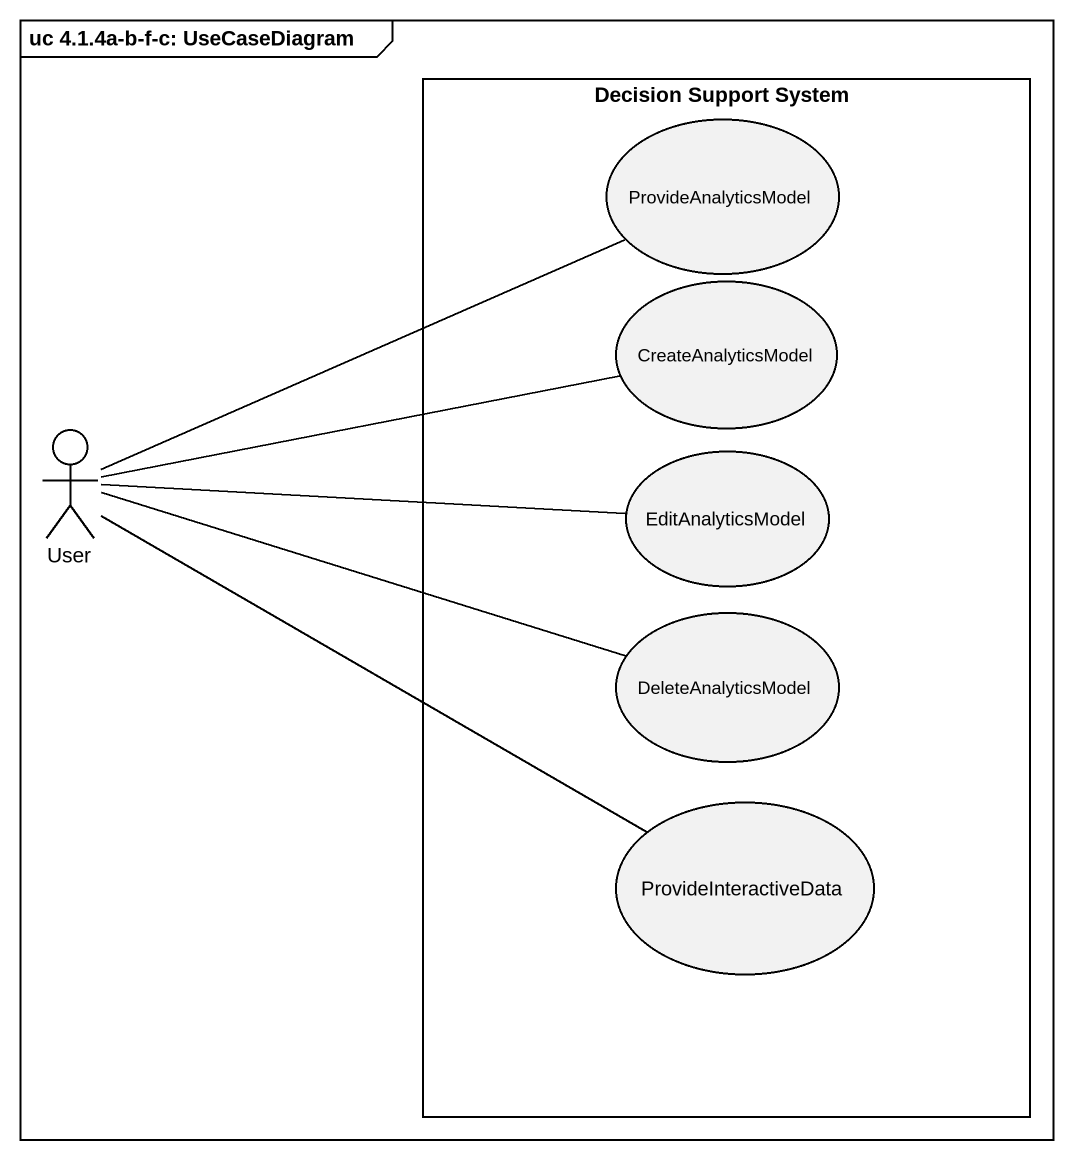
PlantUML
@startuml
mainframe uc 4.1.4a-b-f-c: UseCaseDiagram
rectangle "Decision Support System" as Decision_Support_System {
  usecase ProvideAnalyticsModel
  usecase CreateAnalyticsModel
  usecase EditAnalyticsModel
  usecase DeleteAnalyticsModel
  usecase ProvideInteractiveData
}
actor User
User -right- ProvideAnalyticsModel
User -right- CreateAnalyticsModel
User -right- EditAnalyticsModel
User -right- DeleteAnalyticsModel
User -right- ProvideInteractiveData
@enduml
